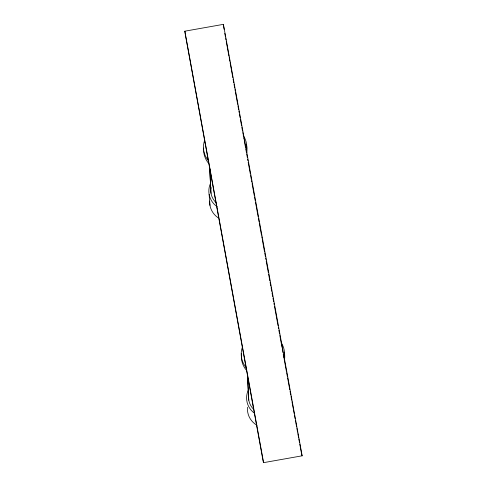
<?xml version="1.0" encoding="UTF-8"?>
<svg xmlns="http://www.w3.org/2000/svg" width="487" height="487" viewBox="0 0 487 487"><rect width="100%" height="100%" fill="white"/><g stroke="black" fill="none" stroke-linecap="round" stroke-linejoin="round"><path stroke-width="0.73" d="M184.841 31.186L223.393 24.35L302.159 455.814L263.607 462.65A30.334 0.682 79.9 0 1 263.522 462.522A30.596 0.688 79.9 0 1 263.394 462.151A30.644 0.688 79.9 0 1 263.09 461.006L185.383 34.93A30.431 0.682 79.9 0 1 184.926 31.789L184.841 31.186L263.607 462.65M295.792 422.479L296.62 426.959M296.893 428.457L297.581 432.194M297.855 433.686L298.543 437.423M298.817 438.915L299.505 442.653M299.779 444.15L301.569 453.86M256.393 207.255L258.14 216.837M258.408 218.31L259.078 221.993M259.346 223.466L261.501 235.258M261.769 236.731L262.036 238.204M262.304 239.677L264.453 251.45M264.721 252.917L265.397 256.594M265.665 258.061L265.932 259.534M266.2 261.002L268.349 272.763M268.617 274.236L269.421 278.643M269.555 279.38L269.828 280.877M270.102 282.375L270.79 286.119M271.064 287.61L271.746 291.354M272.02 292.851L272.708 296.595M272.982 298.093L273.664 301.83M273.938 303.328L274.211 304.825M274.485 306.323L278.04 325.754M278.314 327.246L278.588 328.743M278.862 330.235L279.55 333.966M279.824 335.458L282.01 347.401M282.283 348.893L282.557 350.384M282.691 351.133L282.965 352.618M283.239 354.11L283.921 357.829M284.195 359.321L286.38 371.228M286.654 372.713L287.336 376.439M287.61 377.924L289.795 389.825M290.063 391.311L290.745 395.018M291.019 396.503L291.701 400.217M291.975 401.702L293.204 408.38M293.472 409.859L294.154 413.573M294.428 415.058L295.11 418.765M295.384 420.251L295.658 421.736M243.202 134.789L243.47 136.275M243.737 137.754L244.005 139.233M244.279 140.713L245.491 147.378M245.758 148.858L246.434 152.559M246.702 154.038L247.372 157.739M247.646 159.219L247.913 160.698M248.181 162.183L250.336 174.017M250.604 175.497L251.28 179.186M251.548 180.665L251.816 182.144M252.083 183.617L254.238 195.439M254.506 196.912L255.182 200.607M255.45 202.087L256.253 206.518M224.799 33.341L225.463 37.018M225.731 38.485L225.998 39.958M226.26 41.432L228.927 56.139M229.194 57.612L229.858 61.289M230.126 62.768L232.823 77.634M233.096 79.119L233.766 82.833M234.04 84.324L234.71 88.037M234.984 89.523L235.251 91.008M235.519 92.5L237.674 104.376M237.948 105.862L238.618 109.569M238.892 111.054L239.16 112.54M239.427 114.019L240.103 117.732M240.371 119.212L241.582 125.89M241.85 127.375L242.526 131.082M242.794 132.567L243.068 134.053M224.117 29.311L223.935 28.094A30.431 0.682 79.9 0 1 223.764 26.962M223.393 24.35L223.478 24.953A30.431 0.682 79.9 0 0 223.685 26.426M209.136 194.435L209.964 205.404M247.396 374.022L248.559 395.712A17.623 17.197 -4.3 0 0 253.672 409.348M209.72 168.666L210.798 188.865M247.396 374.625L248.766 400.198M209.556 166.268L211.011 193.345M302.159 455.814A30.334 0.682 79.9 0 1 302.074 455.68A30.596 0.688 79.9 0 1 301.946 455.308A30.644 0.688 79.9 0 1 301.715 454.45M217.208 206.732A19.583 19.109 -4.3 0 1 210.548 183.252M215.918 202.495A17.623 17.197 -4.3 0 1 210.999 187.379M218.036 217.701A19.583 19.109 -4.3 0 1 209.684 201.131M254.378 413.165A19.583 19.109 -4.3 0 1 248.62 389.454M257.02 425.315A19.583 19.109 -4.3 0 1 247.487 407.272M243.372 135.678A21.678 21.154 -4.3 0 1 246.422 150.927M208.089 160.296A21.678 21.154 -4.3 0 1 204.735 140.013M246.361 144.669A21.678 21.154 -4.3 0 1 246.745 152.906M208.734 163.492A21.678 21.154 -4.3 0 1 203.706 151.536M203.645 150.142A21.678 21.154 -4.3 0 1 203.718 148.072M284.408 352.868A21.678 21.154 -4.3 0 1 284.384 360.441M246.495 370.339A21.678 21.154 -4.3 0 1 241.643 353.556M281.504 343.122A21.678 21.154 -4.3 0 1 284.037 358.462M246.294 367.679A21.678 21.154 -4.3 0 1 242.264 347.511"/></g></svg>
